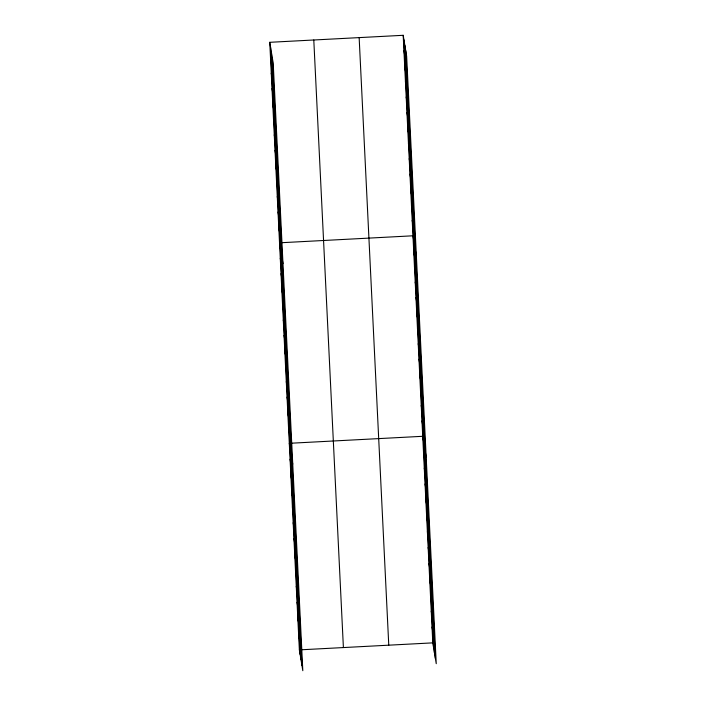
<?xml version="1.0" encoding="UTF-8"?>
<svg xmlns="http://www.w3.org/2000/svg" width="706" height="706" viewBox="0 0 706 706"><rect width="100%" height="100%" fill="white"/><g stroke="black" fill="none" stroke-linecap="round" stroke-linejoin="round"><path stroke-width="1.06" d="M269.754 42.307L273.204 63.134L302.812 670.7L299.362 649.882L269.754 42.307L403.188 35.3L406.638 56.118L436.246 663.693L432.796 642.866L403.188 35.3M299.362 649.882L432.796 642.866M403.938 50.726L404.688 55.262M404.688 66.143L405.438 70.688M405.438 81.569L406.197 86.106M406.197 96.996L406.947 101.532M406.947 112.413L407.697 116.958M407.697 127.839L408.447 132.375M408.447 143.256L409.198 147.801M409.198 158.682L409.948 163.218M409.957 174.108L410.707 178.644M410.707 189.526L411.457 194.071M411.457 204.952L412.207 209.488M412.207 220.378L412.957 224.914M416.408 256.613L412.957 235.795L279.523 242.811L282.974 263.629M413.707 251.221L414.466 255.757M414.466 266.647L415.216 271.183M415.216 282.065L415.966 286.61M415.966 297.491L416.716 302.027M416.716 312.908L417.467 317.453M417.467 328.334L418.217 332.87M418.217 343.76L418.976 348.296M418.976 359.177L419.726 363.722M419.726 374.604L420.476 379.14M420.476 390.03L421.226 394.566M421.226 405.447L421.976 409.992M421.976 420.873L422.726 425.409M426.177 457.117L422.735 436.299L289.301 443.306L292.743 464.124M423.503 452.184L424.253 456.72M424.28 468.078L425.03 472.614M425.056 483.963L425.806 488.508M425.833 499.857L426.583 504.393M426.6 515.751L427.351 520.287M427.377 531.636L428.127 536.172M428.154 547.529L428.904 552.066M428.93 563.414L429.68 567.959M429.698 579.308L430.448 583.844M430.475 595.193L431.225 599.738M431.251 611.087L432.001 615.623M432.028 626.981L432.778 631.517M270.504 57.733L271.254 62.269M271.254 73.159L272.013 77.695M272.013 88.577L272.763 93.121M272.763 104.003L273.513 108.539M273.513 119.429L274.263 123.965M274.263 134.846L275.013 139.391M275.013 150.272L275.764 154.808M275.764 165.698L276.523 170.234M276.523 181.115L277.273 185.66M277.273 196.542L278.023 201.078M278.023 211.959L278.773 216.504M278.773 227.385L279.523 231.921M280.282 258.228L281.032 262.773M281.032 273.654L281.782 278.19M281.782 289.081L282.532 293.617M282.532 304.498L283.282 309.043M283.282 319.924L284.033 324.46M284.033 335.35L284.792 339.886M284.792 350.767L285.542 355.312M285.542 366.193L286.292 370.729M286.292 381.611L287.042 386.156M287.042 397.037L287.792 401.573M287.792 412.463L288.542 416.999M288.542 427.88L289.301 432.425M290.069 459.2L290.828 463.736M290.846 475.085L291.596 479.63M291.622 490.979L292.372 495.515M292.399 506.864L293.149 511.409M293.166 522.758L293.925 527.294M293.943 538.652L294.693 543.188M294.72 554.537L295.47 559.081M295.496 570.43L296.246 574.966M296.264 586.315L297.023 590.86M297.041 602.209L297.791 606.745M297.817 618.103L298.567 622.639M298.594 633.988L299.344 638.533M405.747 50.744L435.355 658.319M404.829 45.21L434.437 652.776M403.938 39.836L433.555 647.411M359.151 37.612L388.768 645.178M313.791 39.995L343.398 647.57M272.313 57.76L301.921 665.326M271.395 52.226L301.003 659.792M270.504 46.852L300.121 654.418"/></g></svg>
